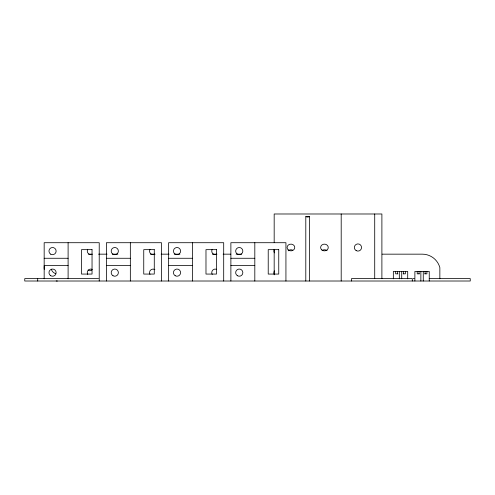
<?xml version="1.0" encoding="UTF-8"?>
<svg xmlns="http://www.w3.org/2000/svg" width="495" height="495" viewBox="0 0 495 495"><rect width="100%" height="100%" fill="white"/><g stroke="black" fill="none" stroke-linecap="round" stroke-linejoin="round"><path stroke-width="0.74" d="M305.799 281.012L305.799 216.655L309.579 216.655L309.579 281.012M309.579 216.655L307.686 217.058L305.799 216.655M88.512 254.164L92.379 254.164M98.561 254.164L107.056 254.164M112.464 254.164L117.878 254.164M150.332 254.164L154.966 254.164M161.147 254.164L169.08 254.164M174.283 254.164L179.889 254.164M212.312 254.164L216.946 254.164M223.121 254.164L230.843 254.164M236.096 254.164L241.653 254.164M382.14 254.164L422.315 254.164A18.154 18.154 0 0 1 439.851 267.609L439.851 278.778M44.166 258.272L68.106 258.272M106.406 258.272L130.34 258.272M168.64 258.272L192.58 258.272M230.88 258.272L254.814 258.272M44.166 265.45L68.106 265.45M106.406 265.45L130.34 265.45M168.64 265.45L192.58 265.45M230.88 265.45L254.814 265.45M397.912 273.834L395.672 273.834L395.672 271.439M403.128 273.834L405.368 273.834L405.368 271.439M419.451 273.834L417.217 273.834L417.217 271.439M424.673 273.834L426.913 273.834L426.913 271.439M98.505 278.617L24.75 278.617L24.75 281.012L470.25 281.012L470.25 278.617L429.227 278.617M413.17 278.617L414.278 278.617M429.245 281.012L429.245 271.439L414.884 271.439L414.884 281.012M425.087 271.439L425.087 273.834M423.262 271.439L423.262 281.012M420.868 271.439L420.868 281.012M419.042 271.439L419.042 273.834M412.292 281.012L412.292 278.617L351.493 278.617L351.493 281.012M407.701 278.803L407.701 271.439L393.339 271.439L393.339 278.803M403.543 271.439L403.543 273.834M401.717 271.439L401.717 278.803M399.323 271.439L399.323 278.803M397.497 271.439L397.497 273.834M381.893 278.704L381.893 213.988L274.174 213.988L274.174 242.494M374.715 213.988L374.715 278.704M341.197 213.988L341.197 281.012M285.931 281.012L285.931 242.711L230.88 242.711L230.88 281.012M274.174 249.424L274.174 274.849M254.814 242.711L254.814 281.012M223.697 281.012L223.697 242.711L168.64 242.711L168.64 281.012M192.58 242.711L192.58 281.012M161.463 281.012L161.463 242.711L106.406 242.711L106.406 281.012M130.34 242.711L130.34 281.012M99.223 281.012L99.223 242.711L44.166 242.711L44.166 278.79M68.106 242.711L68.106 278.79M37.707 278.617L37.707 281.012M212.207 274.428A3.589 3.589 0 0 1 216.247 269.169M216.247 254.56A3.589 3.589 0 0 1 212.207 249.294M274.447 252.883A3.589 3.589 0 0 1 274.447 249.294M274.447 274.428A3.589 3.589 0 0 1 274.447 270.839M149.973 274.428A3.589 3.589 0 0 1 154.879 269.528M154.879 254.201A3.589 3.589 0 0 1 149.973 249.294M87.733 274.428A3.589 3.589 0 0 1 91.773 269.169M91.773 254.56A3.589 3.589 0 0 1 87.733 249.294M57.346 281.03A13.421 13.421 0 0 1 56.195 280.956M44.278 269.336A13.421 13.421 0 0 1 44.284 265.852M92.225 269.348A2.636 2.636 0 0 1 88.098 270.022M55.737 273.617A6.225 6.225 0 0 1 51.338 269.218M288.152 250.829A3.83 3.378 0 0 1 292.755 250.185M322.443 250.272A3.83 3.378 0 0 1 327.077 250.699M92.039 249.653L81.508 249.653L81.508 274.069L92.039 274.069L92.039 249.653M154.279 249.653L143.748 249.653L143.748 274.069L154.279 274.069L154.279 249.653M216.513 249.653L205.982 249.653L205.982 274.069L216.513 274.069L216.513 249.653M278.753 249.653L268.222 249.653L268.222 274.069L278.753 274.069L278.753 249.653M175.224 254.201A3.589 3.589 0 0 0 180.607 251.089A3.589 3.589 0 0 0 175.224 247.983A3.589 3.589 0 0 0 175.224 254.201M175.224 275.746A3.589 3.589 0 0 0 180.607 272.634A3.589 3.589 0 0 0 175.224 269.528A3.589 3.589 0 0 0 175.224 275.746M237.458 254.201A3.589 3.589 0 0 0 242.847 251.089A3.589 3.589 0 0 0 237.458 247.983A3.589 3.589 0 0 0 237.458 254.201M237.458 275.746A3.589 3.589 0 0 0 242.847 272.634A3.589 3.589 0 0 0 237.458 269.528A3.589 3.589 0 0 0 237.458 275.746M112.99 254.201A3.589 3.589 0 0 0 118.373 251.089A3.589 3.589 0 0 0 112.99 247.983A3.589 3.589 0 0 0 112.99 254.201M112.99 275.746A3.589 3.589 0 0 0 118.373 272.634A3.589 3.589 0 0 0 112.99 269.528A3.589 3.589 0 0 0 112.99 275.746M50.75 254.201A3.589 3.589 0 0 0 56.133 251.089A3.589 3.589 0 0 0 50.75 247.983A3.589 3.589 0 0 0 50.75 254.201M50.75 275.746A3.589 3.589 0 0 0 56.133 272.634A3.589 3.589 0 0 0 50.75 269.528A3.589 3.589 0 0 0 50.75 275.746M288.3 249.95A3.83 3.372 0 0 0 294.655 248.286A3.83 3.372 0 0 0 289.841 244.264A3.83 3.372 0 0 0 288.3 249.95M321.812 249.95A3.83 3.378 0 0 0 328.166 248.286A3.83 3.378 0 0 0 323.353 244.264A3.83 3.378 0 0 0 321.812 249.95M356.159 250.612A3.589 3.589 0 0 0 361.548 247.5A3.589 3.589 0 0 0 356.159 244.388A3.589 3.589 0 0 0 356.159 250.612"/></g></svg>
